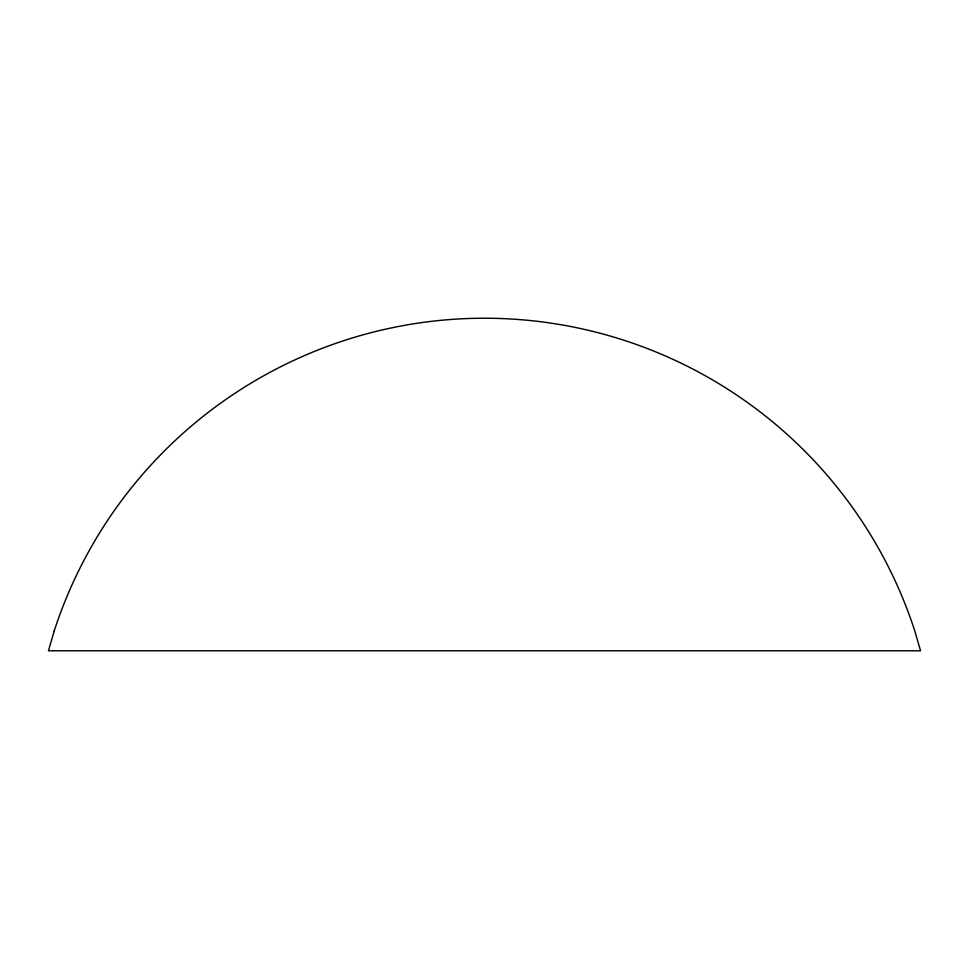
<?xml version="1.0" encoding="UTF-8"?>
<svg xmlns="http://www.w3.org/2000/svg" width="969" height="969" viewBox="0 0 969 969"><rect width="100%" height="100%" fill="white"/><g stroke="black" fill="none" stroke-linecap="round" stroke-linejoin="round"><path stroke-width="1.45" d="M54.252 630.819L48.45 650.78L920.55 650.78L914.748 630.819A452.39 452.39 0 0 0 54.252 630.819"/></g></svg>
